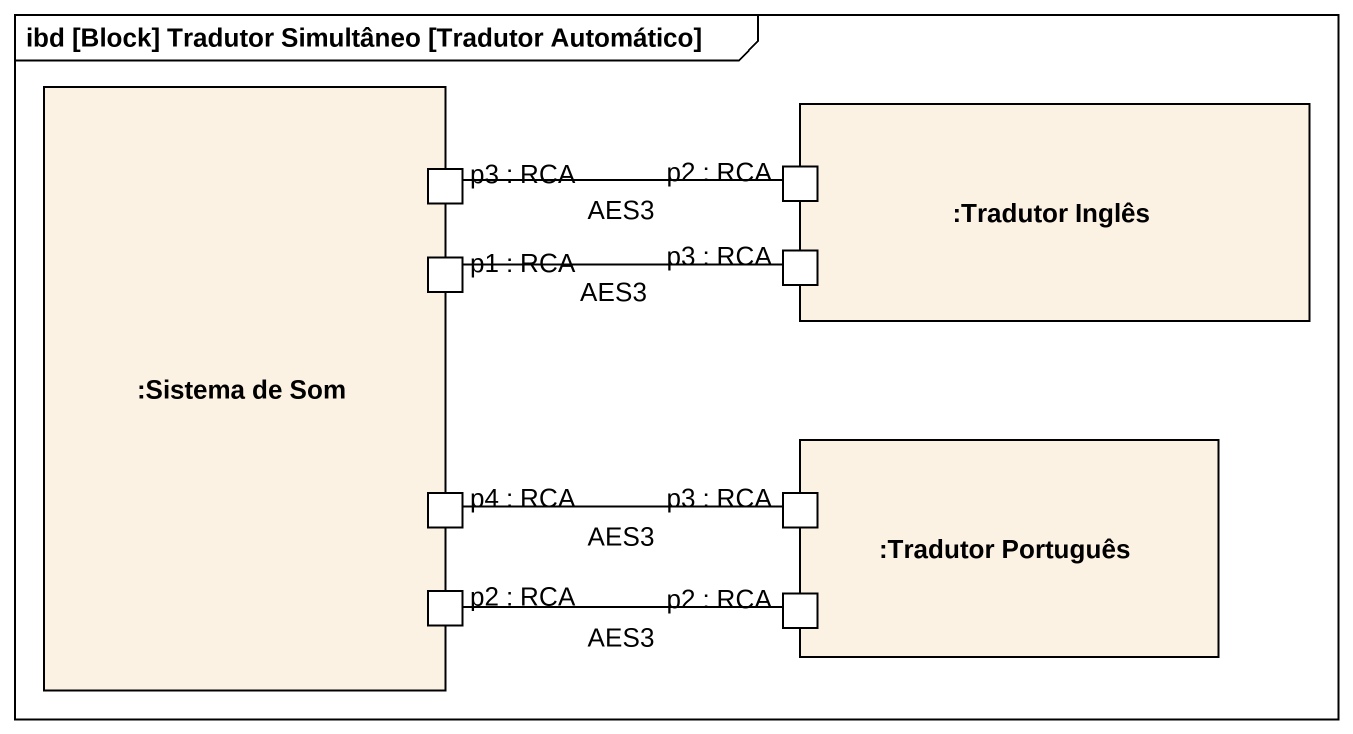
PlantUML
@startuml
mainframe ibd [Block] Tradutor Simultâneo [Tradutor Automático]
rectangle ":Sistema de Som" as Sistema_de_Som {
  port "p3 : RCA" as p3_RCA
  port "p1 : RCA" as p1_RCA
  port "p4 : RCA" as p4_RCA
  port "p2 : RCA" as p2_RCA_2
}
rectangle ":Tradutor Inglês" as Tradutor_Inglês {
  port "p2 : RCA" as p2_RCA
  port "p3 : RCA" as p3_RCA_2
}
rectangle ":Tradutor Português" as Tradutor_Português {
  port "p3 : RCA" as p3_RCA_3
  port "p2 : RCA" as p2_RCA_3
}
p2_RCA -left- p3_RCA : AES3
p1_RCA -right- p3_RCA_2 : AES3
p4_RCA -right- p3_RCA_3 : AES3
p2_RCA_3 -left- p2_RCA_2 : AES3
@enduml
